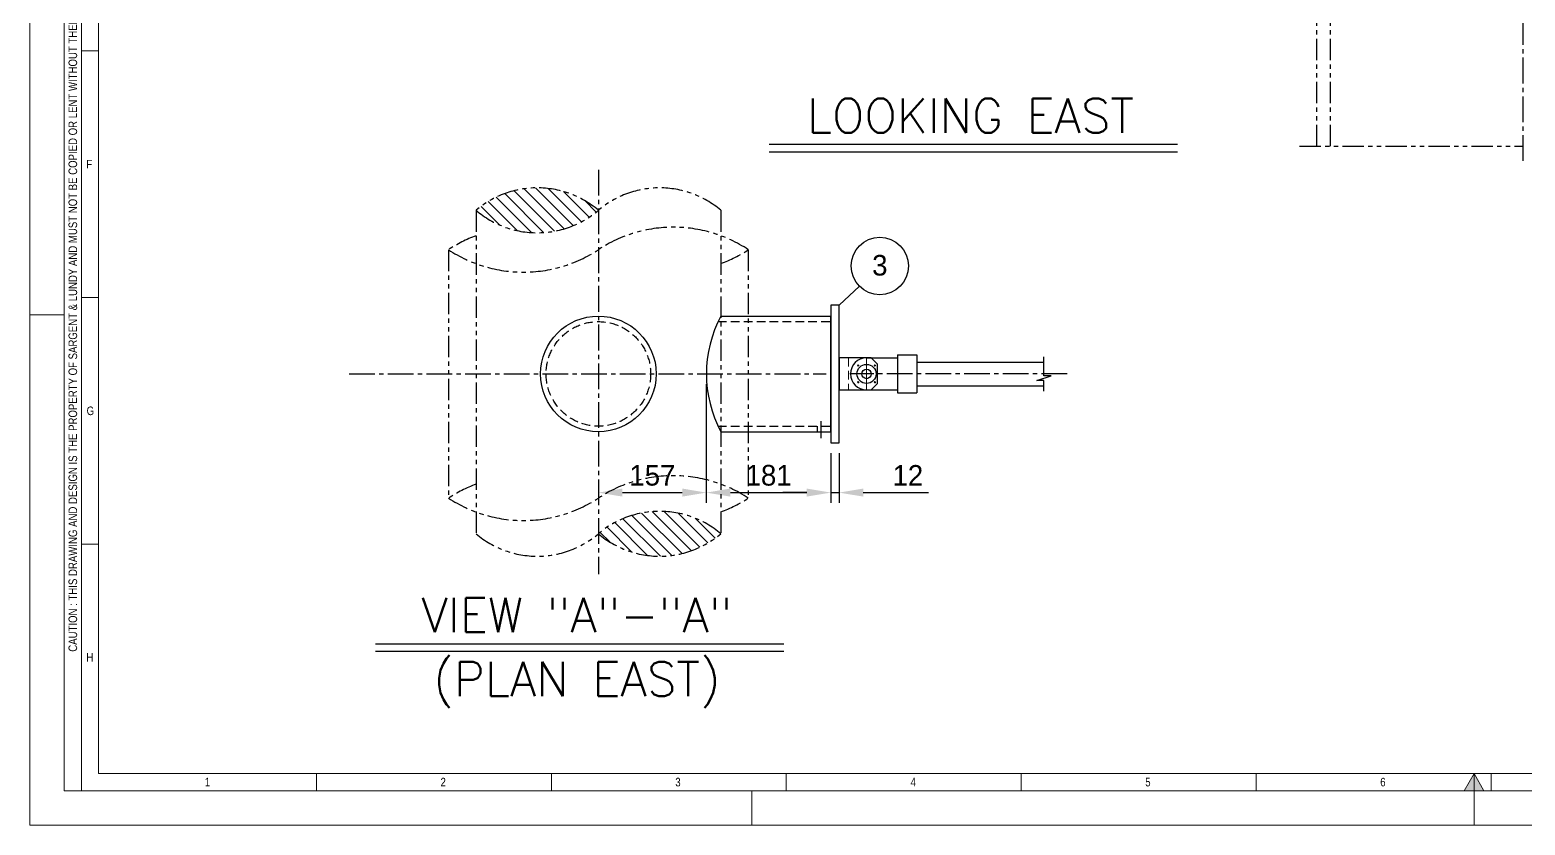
# Model space of a CAD drawing. Header units: millimetres. Extents: x 0 to 4222, y 0 to 2966.
# Drawn here: x 0 to 2174, y 0 to 1155 of the extents above; entities that cross this region are included whole.
import ezdxf
from ezdxf.enums import TextEntityAlignment as Align
from ezdxf.lldxf.tags import DXFTag

# ---------------------------------------------------------------- set-up
doc = ezdxf.new("R2010")
doc.units = ezdxf.units.MM
doc.header["$LTSCALE"] = 50
for name, pattern in [('CENTER2', [1.125, 0.75, -0.125, 0.125, -0.125]), ('HIDDEN', [0.375, 0.25, -0.125]), ('PHANTOM2', [1.25, 0.625, -0.125, 0.125, -0.125, 0.125, -0.125])]:
    doc.linetypes.add(name, pattern=pattern)
for name, color, linetype, lineweight in [('01.LAYER', 7, 'Continuous', 20), ('05.CENTER', 1, 'CENTER', 15), ('08.HIDDEN', 4, 'HIDDEN', 13), ('4', 4, 'Continuous', 9), ('G-ANNO-BRDR', 3, 'Continuous', 0), ('G-ANNO-TTLB', 7, 'Continuous', 0)]:
    doc.layers.add(name, color=color, linetype=linetype, lineweight=lineweight)
for name, color, linetype in [('1. continuous', 3, 'Continuous'), ('2. Hidden', 2, 'HIDDEN'), ('3. phantom', 6, 'PHANTOM2'), ('5. text', 2, 'Continuous'), ('6. center', 1, 'CENTER2'), ('7. center', 1, 'CENTER2'), ('text', 2, 'Continuous')]:
    doc.layers.add(name, color=color, linetype=linetype)
doc.styles.add('ROMANS', font='romans.shx', dxfattribs={"width": 0.8, "bigfont": 'whgtxt.shx'})
doc.styles.add('Style-Arial', font='ARIAL.TTF')
tags = doc.linetypes.add('CENTER', pattern=[2, 1.25, -0.25, 0.25, -0.25]).pattern_tags.tags
tags[10:11] = [DXFTag(74, 4), DXFTag(75, 0), DXFTag(340, '0'), DXFTag(46, 1.0), DXFTag(50, 0.0), DXFTag(44, 0.0), DXFTag(45, 0.0)]
tags[8:9] = [DXFTag(74, 4), DXFTag(75, 0), DXFTag(340, '0'), DXFTag(46, 1.0), DXFTag(50, 0.0), DXFTag(44, 0.0), DXFTag(45, 0.0)]
tags[6:7] = [DXFTag(74, 4), DXFTag(75, 0), DXFTag(340, '0'), DXFTag(46, 1.0), DXFTag(50, 0.0), DXFTag(44, 0.0), DXFTag(45, 0.0)]
tags[4:5] = [DXFTag(74, 4), DXFTag(75, 0), DXFTag(340, '0'), DXFTag(46, 1.0), DXFTag(50, 0.0), DXFTag(44, 0.0), DXFTag(45, 0.0)]
doc.dimstyles.get("Standard").update_dxf_attribs({"dimtxt": 0.18, "dimasz": 0.18, "dimexe": 0.18, "dimexo": 0.0625, "dimgap": 0.09, "dimtad": 0, "dimtih": 1, "dimtoh": 1, "dimdec": 4, "dimzin": 0, "dimdsep": 46, "dimtxsty": 'Standard', "dimcen": 0.09, "dimadec": 0, "dimazin": 0, "dimtfac": 1, "dimtdec": 4, "dimtofl": 0, "dimtmove": 0, "dimatfit": 3, "dimfxl": 1, "dimtolj": 1, "dimtzin": 0, "dimarcsym": 0})

# ---------------------------------------------------------------- blocks, each defined once
blk = doc.blocks.new('*D24')
at = {"color": 4, "lineweight": -2, "transparency": 16777216}
for p, q in [((983.6, 640.6), (983.6, 468.1)), ((861.7, 483.1), (948.6, 483.1))]:
    blk.add_line(p, q, dxfattribs=at)
at = {"color": 4, "transparency": 16777216}
for points in [[(861.7, 489), (861.7, 477.3), (826.7, 483.1)], [(948.6, 489), (948.6, 477.3), (983.6, 483.1)]]:
    blk.add_solid(points, dxfattribs=at)
at = {"layer": 'Defpoints', "color": 0, "transparency": 16777216}
for p in [(983.6, 655.6), (826.7, 483.1), (983.6, 483.1)]:
    blk.add_point(p, dxfattribs=at)
at = {"color": 2, "transparency": 16777216, "insert": (905.2, 508.1), "char_height": 30, "attachment_point": 5}
blk.add_mtext('157', dxfattribs=at)
blk = doc.blocks.new('*D25')
at = {"color": 4, "lineweight": -2, "transparency": 16777216}
for p, q in [((1164.7, 540.6), (1164.7, 468.1)), ((1018.6, 483.1), (1129.7, 483.1))]:
    blk.add_line(p, q, dxfattribs=at)
at = {"color": 4, "transparency": 16777216}
for points in [[(1018.6, 489), (1018.6, 477.3), (983.6, 483.1)], [(1129.7, 489), (1129.7, 477.3), (1164.7, 483.1)]]:
    blk.add_solid(points, dxfattribs=at)
at = {"layer": 'Defpoints', "color": 0, "transparency": 16777216}
for p in [(1164.7, 555.6), (983.6, 483.1), (1164.7, 483.1)]:
    blk.add_point(p, dxfattribs=at)
at = {"color": 2, "transparency": 16777216, "insert": (1074.2, 508.1), "char_height": 30, "attachment_point": 5}
blk.add_mtext('181', dxfattribs=at)
blk = doc.blocks.new('*D26')
at = {"color": 4, "lineweight": -2, "transparency": 16777216}
for p, q in [((1176.7, 540.6), (1176.7, 468.1)), ((1129.7, 483.1), (1094.7, 483.1)), ((1164.7, 483.1), (1176.7, 483.1)), ((1211.7, 483.1), (1306.7, 483.1))]:
    blk.add_line(p, q, dxfattribs=at)
at = {"color": 4, "transparency": 16777216}
for points in [[(1129.7, 489), (1129.7, 477.3), (1164.7, 483.1)], [(1211.7, 489), (1211.7, 477.3), (1176.7, 483.1)]]:
    blk.add_solid(points, dxfattribs=at)
at = {"layer": 'Defpoints', "color": 0, "transparency": 16777216}
for p in [(1176.7, 555.6), (1164.7, 483.1), (1176.7, 483.1)]:
    blk.add_point(p, dxfattribs=at)
at = {"color": 2, "transparency": 16777216, "insert": (1276.7, 508.1), "char_height": 30, "attachment_point": 5}
blk.add_mtext('12', dxfattribs=at)

msp = doc.modelspace()

# ---------------------------------------------------------------- hatches: boundary and pattern name
at = {"layer": '3. phantom'}
h = msp.add_hatch(dxfattribs=at)
h.set_pattern_fill('ANSI31', color=256, scale=100, angle=-90, style=0)
h.set_pattern_definition([(315, (1355.152, 5962.745), (8.838835, 8.838835), [])])
edge = h.paths.add_edge_path()
edge.add_arc((915.7, 318.2), 137.7, 49.7428, 130.2572)
edge.add_arc((915.7, 528.4), 137.7, 229.7428, 310.2572)
edge = h.paths.add_edge_path()
edge.add_arc((737.7, 998.4), 137.7, 229.7428, 310.2572)
edge.add_arc((737.7, 788.2), 137.7, 49.7428, 130.2572)

# ---------------------------------------------------------------- linework, layer by layer
msp.add_line((1206.5, 782.9), (1176.7, 755.6))
at = {"color": 1}
msp.add_line((1150.6, 562.2), (1150.6, 586.7), dxfattribs=at)
at = {"layer": '01.LAYER'}
for centre, radius in [((1204.5, 667.8), 0.928), ((1216.6, 655.6), 6.96), ((1228.8, 667.8), 0.928), ((1204.5, 643.5), 0.928), ((1228.8, 643.5), 0.928)]:
    msp.add_circle(centre, radius, dxfattribs=at)
at = {"layer": '05.CENTER'}
for p, q in [((1216.6, 678.8), (1216.6, 632.4)), ((1205.1, 667.1), (1203.8, 668.4)), ((1203.8, 667.1), (1205.1, 668.4)), ((1223.6, 655.6), (1209.7, 655.6)), ((1228.1, 667.1), (1229.4, 668.4)), ((1229.4, 667.1), (1228.1, 668.4)), ((1205.1, 644.1), (1203.8, 642.8)), ((1203.8, 644.1), (1205.1, 642.8)), ((1228.1, 644.1), (1229.4, 642.8)), ((1229.4, 644.1), (1228.1, 642.8))]:
    msp.add_line(p, q, dxfattribs=at)
at = {"layer": '08.HIDDEN'}
msp.add_line((1190.6, 678.8), (1190.6, 632.4), dxfattribs=at)
at = {"layer": '1. continuous'}
for p, q in [((1004.7, 739.6), (1164.7, 739.6)), ((1176.7, 755.6), (1164.7, 755.6)), ((1164.7, 755.6), (1164.7, 555.6)), ((1164.7, 571.6), (1164.7, 739.6)), ((1176.7, 555.6), (1176.7, 755.6)), ((1216.6, 678.8), (1261.4, 678.9)), ((1261.4, 683.4), (1289.6, 683.4)), ((1261.4, 683.4), (1261.4, 627.9)), ((1289.6, 683.4), (1289.6, 627.9)), ((1474.6, 652.9), (1474.6, 680.4)), ((1289.6, 672.8), (1474.6, 672.8)), ((1289.6, 659.2), (1289.6, 652)), ((1464.1, 645.9), (1485.1, 652.9)), ((1485.1, 652.9), (1474.6, 652.9)), ((1216.6, 632.4), (1261.4, 632.4)), ((1289.6, 638.5), (1474.6, 638.5)), ((1474.6, 645.9), (1464.1, 645.9)), ((1474.6, 630.5), (1474.6, 645.9)), ((1261.4, 627.9), (1289.6, 627.9)), ((1004.7, 571.6), (1164.7, 571.6)), ((1144.7, 579.6), (1144.7, 571.6)), ((1164.7, 555.6), (1176.7, 555.6))]:
    msp.add_line(p, q, dxfattribs=at)
msp.add_lwpolyline([(1176.7, 678.8), (1176.7, 632.4), (1223.1, 632.4), (1232.4, 641.7), (1232.4, 669.6), (1223.1, 678.8)], close=True, dxfattribs=at)
for centre, radius in [((826.7, 655.6), 84), ((1216.6, 655.6), 13.9), ((1216.6, 655.6), 6.96)]:
    msp.add_circle(centre, radius, dxfattribs=at)
for centre, radius, start, end in [((1161.3, 655.6), 177.6, 151.781, 208.219), ((1216.6, 655.6), 23.2, 90, 270)]:
    msp.add_arc(centre, radius, start, end, dxfattribs=at)
at = {"layer": '2. Hidden'}
for p, q in [((1000.7, 731.6), (1164.7, 731.6)), ((1000.7, 579.6), (1164.7, 579.6))]:
    msp.add_line(p, q, dxfattribs=at)
msp.add_circle((826.7, 655.6), 76, dxfattribs=at)
at = {"layer": '3. phantom'}
for p, q in [((1871.2, 986.4), (1871.2, 2382.9)), ((1891.2, 986.4), (1891.2, 2382.9)), ((1846.2, 986.4), (2171.2, 986.4)), ((648.7, 893.3), (648.7, 423.3)), ((1004.7, 893.3), (1004.7, 423.3)), ((608.7, 836.1), (608.7, 475.2)), ((1044.7, 836.1), (1044.7, 475.2))]:
    msp.add_line(p, q, dxfattribs=at)
for centre, radius, start, end in [((737.7, 788.2), 137.7, 49.7428, 130.2572), ((915.7, 788.2), 137.7, 49.7428, 130.2572), ((737.7, 998.4), 137.7, 229.7428, 310.2572), ((717.7, 670.3), 198.4, 110.3492, 123.3211), ((935.7, 670.3), 198.4, 56.6789, 123.3211), ((717.7, 1001.9), 198.4, 236.6789, 303.3211), ((935.7, 1001.9), 198.4, 290.3492, 303.3211), ((935.7, 309.3), 198.4, 56.6789, 123.3211), ((717.7, 309.3), 198.4, 110.3492, 123.3211), ((717.7, 641), 198.4, 236.6789, 303.3211), ((935.7, 641), 198.4, 290.3492, 303.3211), ((915.7, 318.2), 137.7, 49.7428, 130.2572), ((737.7, 528.4), 137.7, 229.7428, 310.2572), ((915.7, 528.4), 137.7, 229.7428, 310.2572)]:
    msp.add_arc(centre, radius, start, end, dxfattribs=at)
at = {"layer": '5. text'}
for p, q in [((1074.8, 989.2), (1668.7, 989.2)), ((1074.8, 978.1), (1668.7, 978.1)), ((502.4, 263.5), (1096.4, 263.5)), ((502.4, 252.5), (1096.4, 252.5))]:
    msp.add_line(p, q, dxfattribs=at)
at = {"layer": '5. text', "color": 7}
msp.add_circle((1235.9, 812.4), 41.7, dxfattribs=at)
at = {"layer": '6. center'}
msp.add_line((1508.4, 655.6), (1192.4, 655.6), dxfattribs=at)
at = {"layer": '7. center'}
for p, q in [((2171.2, 2408.9), (2171.2, 961.4)), ((826.7, 952.2), (826.7, 364.5)), ((464.1, 655.6), (1157.9, 655.6))]:
    msp.add_line(p, q, dxfattribs=at)
at = {"layer": 'G-ANNO-BRDR', "color": 3, "lineweight": 13, "ltscale": 0.172512}
for p, q in [((0, 0), (0, 2966.5)), ((4200, 0), (0, 0))]:
    msp.add_line(p, q, dxfattribs=at)
at = {"layer": 'G-ANNO-TTLB', "color": 7, "lineweight": 13, "ltscale": 0.172512}
for p, q in [((74.9, 49.9), (74.9, 2916.5)), ((99.9, 74.9), (99.9, 2891.6)), ((99.9, 1124.9), (74.9, 1124.9)), ((99.9, 766.6), (74.9, 766.6)), ((0, 741.6), (49.9, 741.6)), ((99.9, 408.3), (74.9, 408.3)), ((74.9, 74.9), (74.9, 49.9)), ((4150.1, 74.9), (99.9, 74.9)), ((416.6, 74.9), (416.6, 49.9)), ((758.3, 74.9), (758.3, 49.9)), ((1099.9, 74.9), (1099.9, 49.9)), ((1441.6, 74.9), (1441.6, 49.9)), ((1783.3, 74.9), (1783.3, 49.9)), ((2085.6, 49.9), (2100, 74.9)), ((2100, 74.9), (2100, 0)), ((2100, 74.9), (2100, 49.9)), ((2100, 74.9), (2114.4, 49.9)), ((2125, 74.9), (2125, 49.9)), ((0, 49.9), (0, 0)), ((99.9, 49.9), (74.9, 49.9)), ((4175, 49.9), (74.9, 49.9)), ((1050, 49.9), (1050, 0)), ((2114.4, 49.9), (2085.6, 49.9)), ((0, 0), (49.9, 0))]:
    msp.add_line(p, q, dxfattribs=at)
at = {"layer": 'G-ANNO-TTLB', "color": 7, "lineweight": 13}
for p, q in [((49.9, 1572.9), (49.9, 49.9)), ((74.9, 49.9), (74.9, 1572.9)), ((49.9, 49.9), (74.9, 49.9))]:
    msp.add_line(p, q, dxfattribs=at)
at = {"layer": 'G-ANNO-TTLB', "color": 7, "lineweight": 13, "ltscale": 0.172512}
msp.add_solid([(2085.6, 49.9), (2100, 74.9), (2114.4, 49.9)], dxfattribs=at)

# ---------------------------------------------------------------- texts
at = {"layer": '4', "color": 7, "style": 'Style-Arial', "width": 0.8}
for s, p in [('F', (82.1, 954.1)), ('G', (82.5, 595.7)), ('H', (82.1, 237.4)), ('1', (254.3, 56.2)), ('2', (597.1, 56.2)), ('3', (938.5, 56.2)), ('4', (1280.6, 56.2)), ('5', (1621.9, 56.2)), ('6', (1963.6, 56.2))]:
    msp.add_text(s, height=12.5, dxfattribs=at).set_placement(p)
at = {"layer": '5. text', "style": 'ROMANS'}
for s, p in [('LOOKING EAST', (1367.8, 1005.7)), ('VIEW "A"-"A"', (795.5, 280.1)), ('(PLAN EAST)', (795.5, 187.2))]:
    msp.add_text(s, height=50, dxfattribs=at).set_placement(p, align=Align.CENTER)
at = {"layer": 'G-ANNO-TTLB', "color": 7, "lineweight": 13, "style": 'Style-Arial', "width": 0.8}
msp.add_text('CAUTION : THIS DRAWING AND DESIGN IS THE PROPERTY OF SARGENT & LUNDY AND MUST NOT BE COPIED OR LENT WITHOUT THEIR PERMISSION IN WRITING.', height=12.4851, rotation=90, dxfattribs=at).set_placement((62.4, 803.4), align=Align.MIDDLE_CENTER)
at = {"layer": 'text', "color": 2}
msp.add_text('3', height=30, dxfattribs=at).set_placement((1235.9, 798.5), align=Align.CENTER)

# ---------------------------------------------------------------- dimensions: what is measured, and where the dimension line sits
for base, p1, p2, picture, middle in [((983.6, 483.1), (826.7, 483.1), (983.6, 655.6), '*D24', (905.2, 508.1)), ((1164.7, 483.1), (983.6, 483.1), (1164.7, 555.6), '*D25', (1074.2, 508.1)), ((1176.7, 483.1), (1164.7, 483.1), (1176.7, 555.6), '*D26', (1276.7, 508.1))]:
    dim = msp.add_linear_dim(base=base, p1=p1, p2=p2, angle=180, dimstyle='Standard', override={"dimscale": 10, "dimtxt": 3, "dimasz": 3.5, "dimexe": 1.5, "dimexo": 1.5, "dimgap": 1, "dimtad": 1, "dimtih": 0, "dimtoh": 0, "dimdec": 0, "dimrnd": 0.5, "dimzin": 8, "dimdsep": 44, "dimcen": 2.5, "dimclrd": 4, "dimclre": 4, "dimclrt": 2, "dimtdec": 0, "dimtofl": 1, "dimtolj": 0, "dimtzin": 8, "dimarcsym": 1})
    dim.commit()
    dim.dimension.update_dxf_attribs({"geometry": picture, "text_midpoint": middle})

doc.saveas('drawing.dxf')
